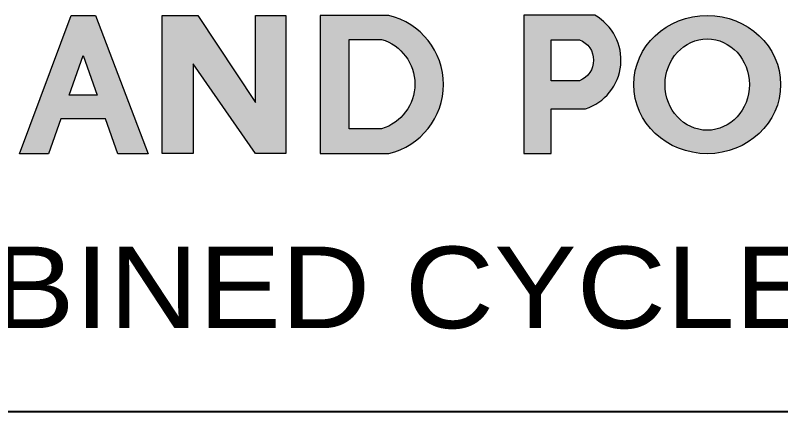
# Model space of a CAD drawing. Header units: inches. Extents: x 0 to 841, y 0 to 594.
# Drawn here: x 748.1 to 773.41, y 71.41 to 84.53 of the extents above; entities that cross this region are included whole.
import ezdxf
from ezdxf.enums import TextEntityAlignment as Align

# ---------------------------------------------------------------- set-up
doc = ezdxf.new("R2010")
doc.units = ezdxf.units.IN
doc.header["$MEASUREMENT"] = 0
doc.layers.add('BG Border', color=7, linetype='Continuous')
doc.styles.add('Arial', font='arial.ttf')

msp = doc.modelspace()

# ---------------------------------------------------------------- hatches: boundary and pattern name
at = {"layer": 'BG Border', "linetype": 'ByBlock', "true_color": 0x004c8c}
h = msp.add_hatch(color=154, dxfattribs=at)
h.paths.add_polyline_path([(748.2353487692935, 79.94945263442077), (749.9408534685568, 84.5256783050751), (750.7548477534579, 84.52575227264495), (752.4862134182663, 79.94983890960016), (751.4913294282563, 79.94974850468745), (751.0822740268164, 81.1072609344786), (749.6005764291893, 81.1072609346967), (749.1914782268282, 79.94953951781014)])
h.paths.add_polyline_path([(749.8752974946465, 81.88470375492187), (750.3413971131178, 83.20373548175581), (750.8075321087707, 81.88470375492187)], flags=0)
msp.add_hatch(color=154, dxfattribs=at).paths.add_polyline_path([(752.9560514431361, 79.95198044145856), (752.9560514431361, 84.52815797338918), (754.1318052072427, 84.52815797338918), (756.0434041875601, 81.63953695908646), (756.0434041875601, 84.52842214367033), (757.0389328484981, 84.52842214367033), (757.0389328484981, 79.9522610260458), (756.0438200130397, 79.9522610260458), (753.9767699897156, 82.91933426117272), (753.9767699897156, 79.95198044145856)])
h = msp.add_hatch(color=154, dxfattribs=at)
edge = h.paths.add_edge_path()
edge.add_arc((759.9048862304343, 82.23877832027254), 2.351850224609818, 283.3839906761634, 436.6516748569431)
edge.add_line((760.4478589884633, 84.52709212371727), (758.1759484686346, 84.52688563753506))
edge.add_line((758.1759484686346, 84.52688563753506), (758.1759484686346, 79.95102164469898))
edge.add_line((758.1759484686346, 79.95102164469898), (760.449283314999, 79.95080295036257))
edge = h.paths.add_edge_path(flags=0)
edge.add_arc((759.7663930857791, 82.25357685826243), 1.545363969314711, -73.29931720121749, 73.29931720119112, ccw=False)
edge.add_line((760.2104873188126, 80.77339777793381), (759.1404781207177, 80.77339777766619))
edge.add_line((759.1404781207177, 80.77339777766619), (759.1404781207177, 83.73375593885223))
edge.add_line((759.1404781207177, 83.73375593885223), (760.2104873188133, 83.73375593859085))
h = msp.add_hatch(color=154, dxfattribs=at)
edge = h.paths.add_edge_path()
edge.add_arc((766.4293586794784, 83.04926479734404), 1.698747891568986, 287.982520572038, 420.6078188625672)
edge.add_line((767.2630784238214, 84.5293512093493), (764.9204523465913, 84.52913833569376))
edge.add_line((764.9204523465913, 84.52913833569376), (764.9204523465913, 79.95306764414494))
edge.add_line((764.9204523465913, 79.95306764414494), (765.8248949870506, 79.95314983038563))
edge.add_line((765.8248949870506, 79.95314983038563), (765.8248949879538, 81.43349947440159))
edge.add_line((765.8248949879538, 81.43349947440159), (766.9538077442505, 81.43349947478953))
edge = h.paths.add_edge_path(flags=0)
edge.add_arc((766.4912813452712, 83.04295183750074), 0.7299356171920341, -68.40165426039522, 68.40165425628737, ccw=False)
edge.add_line((766.7599689727679, 82.36426710651313), (765.8248949879538, 82.3642671058632))
edge.add_line((765.8248949879538, 82.3642671058632), (765.8248949879538, 83.72163656842805))
edge.add_line((765.8248949879538, 83.72163656842805), (766.7599689728165, 83.7216365684691))
h = msp.add_hatch(color=154, dxfattribs=at)
edge = h.paths.add_edge_path()
edge.add_ellipse((770.980536444479, 82.23628703651428), major_axis=(-2.429057602722384, 0), ratio=0.9420345039450917, start_angle=0, end_angle=360)
edge = h.paths.add_edge_path(flags=0)
edge.add_ellipse((770.980536444479, 82.23628703651428), major_axis=(-0.0001017899647903775, -1.510892722731111), ratio=0.9232225391995723, start_angle=0, end_angle=360)

# ---------------------------------------------------------------- linework, layer by layer
at = {"layer": 'BG Border', "color": 7, "linetype": 'Continuous', "lineweight": 25}
msp.add_line((827.000002, 71.410071), (677.000006, 71.410071), dxfattribs=at)
at = {"layer": 'BG Border', "color": 7, "linetype": 'Continuous', "lineweight": 0}
for points in [[(748.235349, 79.949453), (749.940853, 84.525678), (750.754848, 84.525752), (752.486213, 79.949839), (751.491329, 79.949749), (751.082274, 81.107261), (749.600576, 81.107261), (749.191478, 79.94954)], [(752.956051, 79.95198), (752.956051, 84.528158), (754.131805, 84.528158), (756.043404, 81.639537), (756.043404, 84.528422), (757.038933, 84.528422), (757.038933, 79.952261), (756.04382, 79.952261), (753.97677, 82.919334), (753.97677, 79.95198)], [(749.875297, 81.884704), (750.341397, 83.203735), (750.807532, 81.884704)]]:
    msp.add_lwpolyline(points, close=True, dxfattribs=at)
for points in [[(760.449283, 79.950803, 0.790232), (760.447859, 84.527092), (758.175948, 84.526886), (758.175948, 79.951022)], [(766.953808, 81.433499, 0.653294), (767.263078, 84.529351), (764.920452, 84.529138), (764.920452, 79.953068), (765.824895, 79.95315), (765.824895, 81.433499)], [(760.210487, 83.733756, -0.744011), (760.210487, 80.773398), (759.140478, 80.773398), (759.140478, 83.733756)], [(766.759969, 83.721637, -0.67962), (766.759969, 82.364267), (765.824895, 82.364267), (765.824895, 83.721637)]]:
    msp.add_lwpolyline(points, format="xyb", close=True, dxfattribs=at)
for major_axis, ratio in [((-2.429057602722384, 0), 0.942035), ((-0.0001017899647903775, -1.510892722731111), 0.923223)]:
    msp.add_ellipse((770.980536, 82.236287), major_axis=major_axis, ratio=ratio, dxfattribs=at)

# ---------------------------------------------------------------- texts
at = {"layer": 'BG Border', "color": 7, "style": 'Arial', "width": 1.085385}
msp.add_text('BORYEONG NEW COMBINED CYCLE POWER PLANT UNIT #1', height=2.7, dxfattribs=at).set_placement((762.117803, 75.524881), align=Align.MIDDLE_CENTER)

doc.saveas('drawing.dxf')
